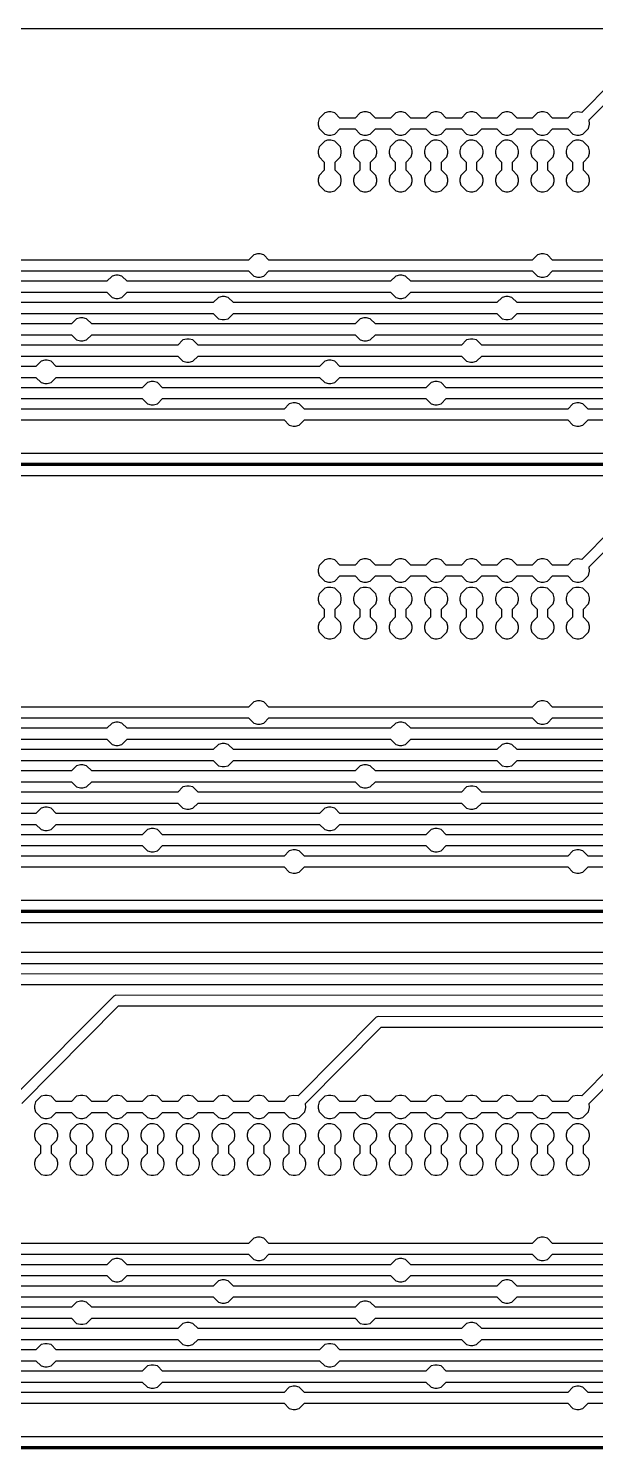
# Model space of a CAD drawing. Header units: millimetres. Extents: x -2 to 222, y 0 to 275.
# Drawn here: x 77.4 to 128.2, y 143 to 270 of the extents above; entities that cross this region are included whole.
import ezdxf

# ---------------------------------------------------------------- set-up
doc = ezdxf.new("R2010")
doc.units = ezdxf.units.MM
for name, color, linetype, lineweight, true_color in [('bottom', 1, 'CONTINUOUS', 25, 0xff0000), ('plocica', 7, 'CONTINUOUS', 25, 0x000000), ('rezanje', 3, 'CONTINUOUS', 200, 0x00ff00)]:
    doc.layers.add(name, color=color, linetype=linetype, lineweight=lineweight, true_color=true_color)

msp = doc.modelspace()

# ---------------------------------------------------------------- linework, layer by layer
at = {"layer": 'bottom'}
for points in [[(132.08, 267.602333), (127, 262.48), (126.576667, 262.522333), (126.195667, 262.437667), (125.73, 261.972), (124.375333, 261.972), (123.909667, 262.437667), (123.571, 262.522333), (123.359333, 262.522333), (123.020667, 262.437667), (122.555, 261.972), (121.200333, 261.972), (120.734667, 262.437667), (120.396, 262.522333), (120.184333, 262.522333), (119.845667, 262.437667), (119.38, 261.972), (118.025333, 261.972), (117.559667, 262.437667), (117.221, 262.522333), (117.009333, 262.522333), (116.670667, 262.437667), (116.205, 261.972), (114.850333, 261.972), (114.384667, 262.437667), (114.046, 262.522333), (113.834333, 262.522333), (113.495667, 262.437667), (113.03, 261.972), (111.675333, 261.972), (111.209667, 262.437667), (110.871, 262.522333), (110.659333, 262.522333), (110.320667, 262.437667), (109.855, 261.972), (108.500333, 261.972), (108.034667, 262.437667), (107.696, 262.522333), (107.484333, 262.522333), (107.145667, 262.437667), (106.68, 261.972), (105.325333, 261.972), (104.859667, 262.437667), (104.521, 262.522333), (104.309333, 262.522333), (103.970667, 262.437667), (103.462667, 261.929667), (103.378, 261.591), (103.378, 261.379333), (103.462667, 261.040667), (103.970667, 260.532667), (104.309333, 260.448), (104.521, 260.448), (104.859667, 260.532667), (105.325333, 260.998333), (106.68, 260.998333), (107.145667, 260.532667), (107.484333, 260.448), (107.696, 260.448), (108.034667, 260.532667), (108.500333, 260.998333), (109.855, 260.998333), (110.320667, 260.532667), (110.659333, 260.448), (110.871, 260.448), (111.209667, 260.532667), (111.675333, 260.998333), (113.03, 260.998333), (113.495667, 260.532667), (113.834333, 260.448), (114.046, 260.448), (114.384667, 260.532667), (114.850333, 260.998333), (116.205, 260.998333), (116.670667, 260.532667), (117.009333, 260.448), (117.221, 260.448), (117.559667, 260.532667), (118.025333, 260.998333), (119.38, 260.998333), (119.845667, 260.532667), (120.184333, 260.448), (120.396, 260.448), (120.734667, 260.532667), (121.200333, 260.998333), (122.555, 260.998333), (123.020667, 260.532667), (123.359333, 260.448), (123.571, 260.448), (123.909667, 260.532667), (124.375333, 260.998333), (125.73, 260.998333), (126.195667, 260.532667), (126.534333, 260.448), (126.746, 260.448), (127.084667, 260.532667), (127.592667, 261.040667), (127.677333, 261.421667), (127.635, 261.802667), (132.503333, 266.713333)], [(104.224667, 259.982333), (104.224667, 259.982333), (103.970667, 259.897667), (103.462667, 259.389667), (103.378, 259.051), (103.378, 258.839333), (103.462667, 258.500667), (103.928333, 258.035), (103.928333, 257.315333), (103.462667, 256.849667), (103.378, 256.511), (103.378, 256.299333), (103.462667, 255.960667), (103.970667, 255.452667), (104.309333, 255.368), (104.521, 255.368), (104.859667, 255.452667), (105.367667, 255.960667), (105.452333, 256.299333), (105.452333, 256.511), (105.367667, 256.849667), (104.902, 257.315333), (104.902, 258.035), (105.367667, 258.500667), (105.452333, 258.839333), (105.452333, 259.051), (105.367667, 259.389667), (104.859667, 259.897667), (104.521, 259.982333), (104.224667, 259.982333)], [(107.399667, 259.982333), (107.399667, 259.982333), (107.145667, 259.897667), (106.637667, 259.389667), (106.553, 259.051), (106.553, 258.839333), (106.637667, 258.500667), (107.103333, 258.035), (107.103333, 257.315333), (106.637667, 256.849667), (106.553, 256.511), (106.553, 256.299333), (106.637667, 255.960667), (107.145667, 255.452667), (107.484333, 255.368), (107.696, 255.368), (108.034667, 255.452667), (108.542667, 255.960667), (108.627333, 256.299333), (108.627333, 256.511), (108.542667, 256.849667), (108.077, 257.315333), (108.077, 258.035), (108.542667, 258.500667), (108.627333, 258.839333), (108.627333, 259.051), (108.542667, 259.389667), (108.034667, 259.897667), (107.696, 259.982333), (107.399667, 259.982333)], [(110.574667, 259.982333), (110.574667, 259.982333), (110.320667, 259.897667), (109.812667, 259.389667), (109.728, 259.051), (109.728, 258.839333), (109.812667, 258.500667), (110.278333, 258.035), (110.278333, 257.315333), (109.812667, 256.849667), (109.728, 256.511), (109.728, 256.299333), (109.812667, 255.960667), (110.320667, 255.452667), (110.659333, 255.368), (110.871, 255.368), (111.209667, 255.452667), (111.717667, 255.960667), (111.802333, 256.299333), (111.802333, 256.511), (111.717667, 256.849667), (111.252, 257.315333), (111.252, 258.035), (111.717667, 258.500667), (111.802333, 258.839333), (111.802333, 259.051), (111.717667, 259.389667), (111.209667, 259.897667), (110.871, 259.982333), (110.574667, 259.982333)], [(113.749667, 259.982333), (113.749667, 259.982333), (113.495667, 259.897667), (112.987667, 259.389667), (112.903, 259.051), (112.903, 258.839333), (112.987667, 258.500667), (113.453333, 258.035), (113.453333, 257.315333), (112.987667, 256.849667), (112.903, 256.511), (112.903, 256.299333), (112.987667, 255.960667), (113.495667, 255.452667), (113.834333, 255.368), (114.046, 255.368), (114.384667, 255.452667), (114.892667, 255.960667), (114.977333, 256.299333), (114.977333, 256.511), (114.892667, 256.849667), (114.427, 257.315333), (114.427, 258.035), (114.892667, 258.500667), (114.977333, 258.839333), (114.977333, 259.051), (114.892667, 259.389667), (114.384667, 259.897667), (114.046, 259.982333), (113.749667, 259.982333)], [(116.924667, 259.982333), (116.924667, 259.982333), (116.670667, 259.897667), (116.162667, 259.389667), (116.078, 259.051), (116.078, 258.839333), (116.162667, 258.500667), (116.628333, 258.035), (116.628333, 257.315333), (116.162667, 256.849667), (116.078, 256.511), (116.078, 256.299333), (116.162667, 255.960667), (116.670667, 255.452667), (117.009333, 255.368), (117.221, 255.368), (117.559667, 255.452667), (118.067667, 255.960667), (118.152333, 256.299333), (118.152333, 256.511), (118.067667, 256.849667), (117.602, 257.315333), (117.602, 258.035), (118.067667, 258.500667), (118.152333, 258.839333), (118.152333, 259.051), (118.067667, 259.389667), (117.559667, 259.897667), (117.221, 259.982333), (116.924667, 259.982333)], [(120.099667, 259.982333), (120.099667, 259.982333), (119.845667, 259.897667), (119.337667, 259.389667), (119.253, 259.051), (119.253, 258.839333), (119.337667, 258.500667), (119.803333, 258.035), (119.803333, 257.315333), (119.337667, 256.849667), (119.253, 256.511), (119.253, 256.299333), (119.337667, 255.960667), (119.845667, 255.452667), (120.184333, 255.368), (120.396, 255.368), (120.734667, 255.452667), (121.242667, 255.960667), (121.327333, 256.299333), (121.327333, 256.511), (121.242667, 256.849667), (120.777, 257.315333), (120.777, 258.035), (121.242667, 258.500667), (121.327333, 258.839333), (121.327333, 259.051), (121.242667, 259.389667), (120.734667, 259.897667), (120.396, 259.982333), (120.099667, 259.982333)], [(123.274667, 259.982333), (123.274667, 259.982333), (123.020667, 259.897667), (122.512667, 259.389667), (122.428, 259.051), (122.428, 258.839333), (122.512667, 258.500667), (122.978333, 258.035), (122.978333, 257.315333), (122.512667, 256.849667), (122.428, 256.511), (122.428, 256.299333), (122.512667, 255.960667), (123.020667, 255.452667), (123.359333, 255.368), (123.571, 255.368), (123.909667, 255.452667), (124.417667, 255.960667), (124.502333, 256.299333), (124.502333, 256.511), (124.417667, 256.849667), (123.952, 257.315333), (123.952, 258.035), (124.417667, 258.500667), (124.502333, 258.839333), (124.502333, 259.051), (124.417667, 259.389667), (123.909667, 259.897667), (123.571, 259.982333), (123.274667, 259.982333)], [(126.449667, 259.982333), (126.449667, 259.982333), (126.195667, 259.897667), (125.687667, 259.389667), (125.603, 259.051), (125.603, 258.839333), (125.687667, 258.500667), (126.153333, 258.035), (126.153333, 257.315333), (125.687667, 256.849667), (125.603, 256.511), (125.603, 256.299333), (125.687667, 255.960667), (126.195667, 255.452667), (126.534333, 255.368), (126.746, 255.368), (127.084667, 255.452667), (127.592667, 255.960667), (127.677333, 256.299333), (127.677333, 256.511), (127.592667, 256.849667), (127.127, 257.315333), (127.127, 258.035), (127.592667, 258.500667), (127.677333, 258.839333), (127.677333, 259.051), (127.592667, 259.389667), (127.084667, 259.897667), (126.746, 259.982333), (126.449667, 259.982333)], [(147.955, 249.272), (124.375333, 249.272), (123.909667, 249.737667), (123.571, 249.822333), (123.359333, 249.822333), (123.020667, 249.737667), (122.555, 249.272), (98.975333, 249.272), (98.509667, 249.737667), (98.171, 249.822333), (97.959333, 249.822333), (97.620667, 249.737667), (97.155, 249.272), (73.575333, 249.272)], [(135.255, 247.367), (111.675333, 247.367), (111.209667, 247.832667), (110.871, 247.917333), (110.659333, 247.917333), (110.320667, 247.832667), (109.855, 247.367), (86.275333, 247.367), (85.809667, 247.832667), (85.471, 247.917333), (85.259333, 247.917333), (84.920667, 247.832667), (84.455, 247.367), (60.875333, 247.367)], [(73.575333, 248.298333), (97.155, 248.298333), (97.620667, 247.832667), (97.959333, 247.748), (98.171, 247.748), (98.509667, 247.832667), (98.975333, 248.298333), (122.555, 248.298333), (123.020667, 247.832667), (123.359333, 247.748), (123.571, 247.748), (123.909667, 247.832667), (124.375333, 248.298333), (147.955, 248.298333)], [(60.875333, 246.393333), (84.455, 246.393333), (84.920667, 245.927667), (85.259333, 245.843), (85.471, 245.843), (85.809667, 245.927667), (86.275333, 246.393333), (109.855, 246.393333), (110.320667, 245.927667), (110.659333, 245.843), (110.871, 245.843), (111.209667, 245.927667), (111.675333, 246.393333), (135.255, 246.393333)], [(144.78, 245.462), (121.200333, 245.462), (120.734667, 245.927667), (120.396, 246.012333), (120.184333, 246.012333), (119.845667, 245.927667), (119.38, 245.462), (95.800333, 245.462), (95.334667, 245.927667), (94.996, 246.012333), (94.784333, 246.012333), (94.445667, 245.927667), (93.98, 245.462), (70.400333, 245.462)], [(132.08, 243.557), (108.500333, 243.557), (108.034667, 244.022667), (107.696, 244.107333), (107.484333, 244.107333), (107.145667, 244.022667), (106.68, 243.557), (83.100333, 243.557), (82.634667, 244.022667), (82.296, 244.107333), (82.084333, 244.107333), (81.745667, 244.022667), (81.28, 243.557), (57.700333, 243.557)], [(70.400333, 244.488333), (93.98, 244.488333), (94.445667, 244.022667), (94.784333, 243.938), (94.996, 243.938), (95.334667, 244.022667), (95.800333, 244.488333), (119.38, 244.488333), (119.845667, 244.022667), (120.184333, 243.938), (120.396, 243.938), (120.734667, 244.022667), (121.200333, 244.488333), (144.78, 244.488333)], [(57.700333, 242.583333), (81.28, 242.583333), (81.745667, 242.117667), (82.084333, 242.033), (82.296, 242.033), (82.634667, 242.117667), (83.100333, 242.583333), (106.68, 242.583333), (107.145667, 242.117667), (107.484333, 242.033), (107.696, 242.033), (108.034667, 242.117667), (108.500333, 242.583333), (132.08, 242.583333)], [(141.605, 241.652), (118.025333, 241.652), (117.559667, 242.117667), (117.221, 242.202333), (117.009333, 242.202333), (116.670667, 242.117667), (116.205, 241.652), (92.625333, 241.652), (92.159667, 242.117667), (91.821, 242.202333), (91.609333, 242.202333), (91.270667, 242.117667), (90.805, 241.652), (67.225333, 241.652)], [(128.905, 239.747), (105.325333, 239.747), (104.859667, 240.212667), (104.521, 240.297333), (104.309333, 240.297333), (103.970667, 240.212667), (103.505, 239.747), (79.925333, 239.747), (79.459667, 240.212667), (79.121, 240.297333), (78.909333, 240.297333), (78.570667, 240.212667), (78.105, 239.747), (54.525333, 239.747)], [(67.225333, 240.678333), (90.805, 240.678333), (91.270667, 240.212667), (91.609333, 240.128), (91.821, 240.128), (92.159667, 240.212667), (92.625333, 240.678333), (116.205, 240.678333), (116.670667, 240.212667), (117.009333, 240.128), (117.221, 240.128), (117.559667, 240.212667), (118.025333, 240.678333), (141.605, 240.678333)], [(54.525333, 238.773333), (78.105, 238.773333), (78.570667, 238.307667), (78.909333, 238.223), (79.121, 238.223), (79.459667, 238.307667), (79.925333, 238.773333), (103.505, 238.773333), (103.970667, 238.307667), (104.309333, 238.223), (104.521, 238.223), (104.859667, 238.307667), (105.325333, 238.773333), (128.905, 238.773333)], [(138.43, 237.842), (114.850333, 237.842), (114.384667, 238.307667), (114.046, 238.392333), (113.834333, 238.392333), (113.495667, 238.307667), (113.03, 237.842), (89.450333, 237.842), (88.984667, 238.307667), (88.646, 238.392333), (88.434333, 238.392333), (88.095667, 238.307667), (87.63, 237.842), (64.050333, 237.842)], [(64.050333, 236.868333), (87.63, 236.868333), (88.095667, 236.402667), (88.434333, 236.318), (88.646, 236.318), (88.984667, 236.402667), (89.450333, 236.868333), (113.03, 236.868333), (113.495667, 236.402667), (113.834333, 236.318), (114.046, 236.318), (114.384667, 236.402667), (114.850333, 236.868333), (138.43, 236.868333)], [(151.13, 235.937), (127.550333, 235.937), (127.084667, 236.402667), (126.746, 236.487333), (126.534333, 236.487333), (126.195667, 236.402667), (125.73, 235.937), (102.150333, 235.937), (101.684667, 236.402667), (101.346, 236.487333), (101.134333, 236.487333), (100.795667, 236.402667), (100.33, 235.937), (76.750333, 235.937)], [(76.750333, 234.963333), (100.33, 234.963333), (100.795667, 234.497667), (101.134333, 234.413), (101.346, 234.413), (101.684667, 234.497667), (102.150333, 234.963333), (125.73, 234.963333), (126.195667, 234.497667), (126.534333, 234.413), (126.746, 234.413), (127.084667, 234.497667), (127.550333, 234.963333), (151.13, 234.963333)], [(132.08, 227.602333), (127, 222.48), (126.576667, 222.522333), (126.195667, 222.437667), (125.73, 221.972), (124.375333, 221.972), (123.909667, 222.437667), (123.571, 222.522333), (123.359333, 222.522333), (123.020667, 222.437667), (122.555, 221.972), (121.200333, 221.972), (120.734667, 222.437667), (120.396, 222.522333), (120.184333, 222.522333), (119.845667, 222.437667), (119.38, 221.972), (118.025333, 221.972), (117.559667, 222.437667), (117.221, 222.522333), (117.009333, 222.522333), (116.670667, 222.437667), (116.205, 221.972), (114.850333, 221.972), (114.384667, 222.437667), (114.046, 222.522333), (113.834333, 222.522333), (113.495667, 222.437667), (113.03, 221.972), (111.675333, 221.972), (111.209667, 222.437667), (110.871, 222.522333), (110.659333, 222.522333), (110.320667, 222.437667), (109.855, 221.972), (108.500333, 221.972), (108.034667, 222.437667), (107.696, 222.522333), (107.484333, 222.522333), (107.145667, 222.437667), (106.68, 221.972), (105.325333, 221.972), (104.859667, 222.437667), (104.521, 222.522333), (104.309333, 222.522333), (103.970667, 222.437667), (103.462667, 221.929667), (103.378, 221.591), (103.378, 221.379333), (103.462667, 221.040667), (103.970667, 220.532667), (104.309333, 220.448), (104.521, 220.448), (104.859667, 220.532667), (105.325333, 220.998333), (106.68, 220.998333), (107.145667, 220.532667), (107.484333, 220.448), (107.696, 220.448), (108.034667, 220.532667), (108.500333, 220.998333), (109.855, 220.998333), (110.320667, 220.532667), (110.659333, 220.448), (110.871, 220.448), (111.209667, 220.532667), (111.675333, 220.998333), (113.03, 220.998333), (113.495667, 220.532667), (113.834333, 220.448), (114.046, 220.448), (114.384667, 220.532667), (114.850333, 220.998333), (116.205, 220.998333), (116.670667, 220.532667), (117.009333, 220.448), (117.221, 220.448), (117.559667, 220.532667), (118.025333, 220.998333), (119.38, 220.998333), (119.845667, 220.532667), (120.184333, 220.448), (120.396, 220.448), (120.734667, 220.532667), (121.200333, 220.998333), (122.555, 220.998333), (123.020667, 220.532667), (123.359333, 220.448), (123.571, 220.448), (123.909667, 220.532667), (124.375333, 220.998333), (125.73, 220.998333), (126.195667, 220.532667), (126.534333, 220.448), (126.746, 220.448), (127.084667, 220.532667), (127.592667, 221.040667), (127.677333, 221.421667), (127.635, 221.802667), (132.503333, 226.713333)], [(104.224667, 219.982333), (104.224667, 219.982333), (103.970667, 219.897667), (103.462667, 219.389667), (103.378, 219.051), (103.378, 218.839333), (103.462667, 218.500667), (103.928333, 218.035), (103.928333, 217.315333), (103.462667, 216.849667), (103.378, 216.511), (103.378, 216.299333), (103.462667, 215.960667), (103.970667, 215.452667), (104.309333, 215.368), (104.521, 215.368), (104.859667, 215.452667), (105.367667, 215.960667), (105.452333, 216.299333), (105.452333, 216.511), (105.367667, 216.849667), (104.902, 217.315333), (104.902, 218.035), (105.367667, 218.500667), (105.452333, 218.839333), (105.452333, 219.051), (105.367667, 219.389667), (104.859667, 219.897667), (104.521, 219.982333), (104.224667, 219.982333)], [(107.399667, 219.982333), (107.399667, 219.982333), (107.145667, 219.897667), (106.637667, 219.389667), (106.553, 219.051), (106.553, 218.839333), (106.637667, 218.500667), (107.103333, 218.035), (107.103333, 217.315333), (106.637667, 216.849667), (106.553, 216.511), (106.553, 216.299333), (106.637667, 215.960667), (107.145667, 215.452667), (107.484333, 215.368), (107.696, 215.368), (108.034667, 215.452667), (108.542667, 215.960667), (108.627333, 216.299333), (108.627333, 216.511), (108.542667, 216.849667), (108.077, 217.315333), (108.077, 218.035), (108.542667, 218.500667), (108.627333, 218.839333), (108.627333, 219.051), (108.542667, 219.389667), (108.034667, 219.897667), (107.696, 219.982333), (107.399667, 219.982333)], [(110.574667, 219.982333), (110.574667, 219.982333), (110.320667, 219.897667), (109.812667, 219.389667), (109.728, 219.051), (109.728, 218.839333), (109.812667, 218.500667), (110.278333, 218.035), (110.278333, 217.315333), (109.812667, 216.849667), (109.728, 216.511), (109.728, 216.299333), (109.812667, 215.960667), (110.320667, 215.452667), (110.659333, 215.368), (110.871, 215.368), (111.209667, 215.452667), (111.717667, 215.960667), (111.802333, 216.299333), (111.802333, 216.511), (111.717667, 216.849667), (111.252, 217.315333), (111.252, 218.035), (111.717667, 218.500667), (111.802333, 218.839333), (111.802333, 219.051), (111.717667, 219.389667), (111.209667, 219.897667), (110.871, 219.982333), (110.574667, 219.982333)], [(113.749667, 219.982333), (113.749667, 219.982333), (113.495667, 219.897667), (112.987667, 219.389667), (112.903, 219.051), (112.903, 218.839333), (112.987667, 218.500667), (113.453333, 218.035), (113.453333, 217.315333), (112.987667, 216.849667), (112.903, 216.511), (112.903, 216.299333), (112.987667, 215.960667), (113.495667, 215.452667), (113.834333, 215.368), (114.046, 215.368), (114.384667, 215.452667), (114.892667, 215.960667), (114.977333, 216.299333), (114.977333, 216.511), (114.892667, 216.849667), (114.427, 217.315333), (114.427, 218.035), (114.892667, 218.500667), (114.977333, 218.839333), (114.977333, 219.051), (114.892667, 219.389667), (114.384667, 219.897667), (114.046, 219.982333), (113.749667, 219.982333)], [(116.924667, 219.982333), (116.924667, 219.982333), (116.670667, 219.897667), (116.162667, 219.389667), (116.078, 219.051), (116.078, 218.839333), (116.162667, 218.500667), (116.628333, 218.035), (116.628333, 217.315333), (116.162667, 216.849667), (116.078, 216.511), (116.078, 216.299333), (116.162667, 215.960667), (116.670667, 215.452667), (117.009333, 215.368), (117.221, 215.368), (117.559667, 215.452667), (118.067667, 215.960667), (118.152333, 216.299333), (118.152333, 216.511), (118.067667, 216.849667), (117.602, 217.315333), (117.602, 218.035), (118.067667, 218.500667), (118.152333, 218.839333), (118.152333, 219.051), (118.067667, 219.389667), (117.559667, 219.897667), (117.221, 219.982333), (116.924667, 219.982333)], [(120.099667, 219.982333), (120.099667, 219.982333), (119.845667, 219.897667), (119.337667, 219.389667), (119.253, 219.051), (119.253, 218.839333), (119.337667, 218.500667), (119.803333, 218.035), (119.803333, 217.315333), (119.337667, 216.849667), (119.253, 216.511), (119.253, 216.299333), (119.337667, 215.960667), (119.845667, 215.452667), (120.184333, 215.368), (120.396, 215.368), (120.734667, 215.452667), (121.242667, 215.960667), (121.327333, 216.299333), (121.327333, 216.511), (121.242667, 216.849667), (120.777, 217.315333), (120.777, 218.035), (121.242667, 218.500667), (121.327333, 218.839333), (121.327333, 219.051), (121.242667, 219.389667), (120.734667, 219.897667), (120.396, 219.982333), (120.099667, 219.982333)], [(123.274667, 219.982333), (123.274667, 219.982333), (123.020667, 219.897667), (122.512667, 219.389667), (122.428, 219.051), (122.428, 218.839333), (122.512667, 218.500667), (122.978333, 218.035), (122.978333, 217.315333), (122.512667, 216.849667), (122.428, 216.511), (122.428, 216.299333), (122.512667, 215.960667), (123.020667, 215.452667), (123.359333, 215.368), (123.571, 215.368), (123.909667, 215.452667), (124.417667, 215.960667), (124.502333, 216.299333), (124.502333, 216.511), (124.417667, 216.849667), (123.952, 217.315333), (123.952, 218.035), (124.417667, 218.500667), (124.502333, 218.839333), (124.502333, 219.051), (124.417667, 219.389667), (123.909667, 219.897667), (123.571, 219.982333), (123.274667, 219.982333)], [(126.449667, 219.982333), (126.449667, 219.982333), (126.195667, 219.897667), (125.687667, 219.389667), (125.603, 219.051), (125.603, 218.839333), (125.687667, 218.500667), (126.153333, 218.035), (126.153333, 217.315333), (125.687667, 216.849667), (125.603, 216.511), (125.603, 216.299333), (125.687667, 215.960667), (126.195667, 215.452667), (126.534333, 215.368), (126.746, 215.368), (127.084667, 215.452667), (127.592667, 215.960667), (127.677333, 216.299333), (127.677333, 216.511), (127.592667, 216.849667), (127.127, 217.315333), (127.127, 218.035), (127.592667, 218.500667), (127.677333, 218.839333), (127.677333, 219.051), (127.592667, 219.389667), (127.084667, 219.897667), (126.746, 219.982333), (126.449667, 219.982333)], [(147.955, 209.272), (124.375333, 209.272), (123.909667, 209.737667), (123.571, 209.822333), (123.359333, 209.822333), (123.020667, 209.737667), (122.555, 209.272), (98.975333, 209.272), (98.509667, 209.737667), (98.171, 209.822333), (97.959333, 209.822333), (97.620667, 209.737667), (97.155, 209.272), (73.575333, 209.272)], [(73.575333, 208.298333), (97.155, 208.298333), (97.620667, 207.832667), (97.959333, 207.748), (98.171, 207.748), (98.509667, 207.832667), (98.975333, 208.298333), (122.555, 208.298333), (123.020667, 207.832667), (123.359333, 207.748), (123.571, 207.748), (123.909667, 207.832667), (124.375333, 208.298333), (147.955, 208.298333)], [(135.255, 207.367), (111.675333, 207.367), (111.209667, 207.832667), (110.871, 207.917333), (110.659333, 207.917333), (110.320667, 207.832667), (109.855, 207.367), (86.275333, 207.367), (85.809667, 207.832667), (85.471, 207.917333), (85.259333, 207.917333), (84.920667, 207.832667), (84.455, 207.367), (60.875333, 207.367)], [(60.875333, 206.393333), (84.455, 206.393333), (84.920667, 205.927667), (85.259333, 205.843), (85.471, 205.843), (85.809667, 205.927667), (86.275333, 206.393333), (109.855, 206.393333), (110.320667, 205.927667), (110.659333, 205.843), (110.871, 205.843), (111.209667, 205.927667), (111.675333, 206.393333), (135.255, 206.393333)], [(144.78, 205.462), (121.200333, 205.462), (120.734667, 205.927667), (120.396, 206.012333), (120.184333, 206.012333), (119.845667, 205.927667), (119.38, 205.462), (95.800333, 205.462), (95.334667, 205.927667), (94.996, 206.012333), (94.784333, 206.012333), (94.445667, 205.927667), (93.98, 205.462), (70.400333, 205.462)], [(70.400333, 204.488333), (93.98, 204.488333), (94.445667, 204.022667), (94.784333, 203.938), (94.996, 203.938), (95.334667, 204.022667), (95.800333, 204.488333), (119.38, 204.488333), (119.845667, 204.022667), (120.184333, 203.938), (120.396, 203.938), (120.734667, 204.022667), (121.200333, 204.488333), (144.78, 204.488333)], [(132.08, 203.557), (108.500333, 203.557), (108.034667, 204.022667), (107.696, 204.107333), (107.484333, 204.107333), (107.145667, 204.022667), (106.68, 203.557), (83.100333, 203.557), (82.634667, 204.022667), (82.296, 204.107333), (82.084333, 204.107333), (81.745667, 204.022667), (81.28, 203.557), (57.700333, 203.557)], [(57.700333, 202.583333), (81.28, 202.583333), (81.745667, 202.117667), (82.084333, 202.033), (82.296, 202.033), (82.634667, 202.117667), (83.100333, 202.583333), (106.68, 202.583333), (107.145667, 202.117667), (107.484333, 202.033), (107.696, 202.033), (108.034667, 202.117667), (108.500333, 202.583333), (132.08, 202.583333)], [(141.605, 201.652), (118.025333, 201.652), (117.559667, 202.117667), (117.221, 202.202333), (117.009333, 202.202333), (116.670667, 202.117667), (116.205, 201.652), (92.625333, 201.652), (92.159667, 202.117667), (91.821, 202.202333), (91.609333, 202.202333), (91.270667, 202.117667), (90.805, 201.652), (67.225333, 201.652)], [(67.225333, 200.678333), (90.805, 200.678333), (91.270667, 200.212667), (91.609333, 200.128), (91.821, 200.128), (92.159667, 200.212667), (92.625333, 200.678333), (116.205, 200.678333), (116.670667, 200.212667), (117.009333, 200.128), (117.221, 200.128), (117.559667, 200.212667), (118.025333, 200.678333), (141.605, 200.678333)], [(128.905, 199.747), (105.325333, 199.747), (104.859667, 200.212667), (104.521, 200.297333), (104.309333, 200.297333), (103.970667, 200.212667), (103.505, 199.747), (79.925333, 199.747), (79.459667, 200.212667), (79.121, 200.297333), (78.909333, 200.297333), (78.570667, 200.212667), (78.105, 199.747), (54.525333, 199.747)], [(54.525333, 198.773333), (78.105, 198.773333), (78.570667, 198.307667), (78.909333, 198.223), (79.121, 198.223), (79.459667, 198.307667), (79.925333, 198.773333), (103.505, 198.773333), (103.970667, 198.307667), (104.309333, 198.223), (104.521, 198.223), (104.859667, 198.307667), (105.325333, 198.773333), (128.905, 198.773333)], [(138.43, 197.842), (114.850333, 197.842), (114.384667, 198.307667), (114.046, 198.392333), (113.834333, 198.392333), (113.495667, 198.307667), (113.03, 197.842), (89.450333, 197.842), (88.984667, 198.307667), (88.646, 198.392333), (88.434333, 198.392333), (88.095667, 198.307667), (87.63, 197.842), (64.050333, 197.842)], [(64.050333, 196.868333), (87.63, 196.868333), (88.095667, 196.402667), (88.434333, 196.318), (88.646, 196.318), (88.984667, 196.402667), (89.450333, 196.868333), (113.03, 196.868333), (113.495667, 196.402667), (113.834333, 196.318), (114.046, 196.318), (114.384667, 196.402667), (114.850333, 196.868333), (138.43, 196.868333)], [(151.13, 195.937), (127.550333, 195.937), (127.084667, 196.402667), (126.746, 196.487333), (126.534333, 196.487333), (126.195667, 196.402667), (125.73, 195.937), (102.150333, 195.937), (101.684667, 196.402667), (101.346, 196.487333), (101.134333, 196.487333), (100.795667, 196.402667), (100.33, 195.937), (76.750333, 195.937)], [(76.750333, 194.963333), (100.33, 194.963333), (100.795667, 194.497667), (101.134333, 194.413), (101.346, 194.413), (101.684667, 194.497667), (102.150333, 194.963333), (125.73, 194.963333), (126.195667, 194.497667), (126.534333, 194.413), (126.746, 194.413), (127.084667, 194.497667), (127.550333, 194.963333), (151.13, 194.963333)], [(213.106, 187.307), (38.269333, 187.307)], [(38.523333, 186.333333), (212.598, 186.333333)], [(212.555667, 185.359667), (61.764333, 185.402)], [(62.018333, 184.428333), (212.217, 184.428333)], [(85.259333, 183.497), (85.259333, 183.497), (85.09, 183.412333), (76.2, 174.48)], [(211.920667, 183.454667), (85.259333, 183.497)], [(76.835, 173.802667), (85.513333, 182.523333), (211.582, 182.523333)], [(108.754333, 181.592), (108.754333, 181.592), (108.585, 181.507333), (101.6, 174.48), (101.176667, 174.522333), (100.795667, 174.437667), (100.33, 173.972), (98.975333, 173.972), (98.509667, 174.437667), (98.171, 174.522333), (97.959333, 174.522333), (97.620667, 174.437667), (97.155, 173.972), (95.800333, 173.972), (95.334667, 174.437667), (94.996, 174.522333), (94.784333, 174.522333), (94.445667, 174.437667), (93.98, 173.972), (92.625333, 173.972), (92.159667, 174.437667), (91.821, 174.522333), (91.609333, 174.522333), (91.270667, 174.437667), (90.805, 173.972), (89.450333, 173.972), (88.984667, 174.437667), (88.646, 174.522333), (88.434333, 174.522333), (88.095667, 174.437667), (87.63, 173.972), (86.275333, 173.972), (85.809667, 174.437667), (85.471, 174.522333), (85.259333, 174.522333), (84.920667, 174.437667), (84.455, 173.972), (83.100333, 173.972), (82.634667, 174.437667), (82.296, 174.522333), (82.084333, 174.522333), (81.745667, 174.437667), (81.28, 173.972), (79.925333, 173.972), (79.459667, 174.437667), (79.121, 174.522333), (78.909333, 174.522333), (78.570667, 174.437667), (78.062667, 173.929667), (77.978, 173.591), (77.978, 173.379333), (78.062667, 173.040667), (78.570667, 172.532667), (78.909333, 172.448), (79.121, 172.448), (79.459667, 172.532667), (79.925333, 172.998333), (81.28, 172.998333), (81.745667, 172.532667), (82.084333, 172.448), (82.296, 172.448), (82.634667, 172.532667), (83.100333, 172.998333), (84.455, 172.998333), (84.920667, 172.532667), (85.259333, 172.448), (85.471, 172.448), (85.809667, 172.532667), (86.275333, 172.998333), (87.63, 172.998333), (88.095667, 172.532667), (88.434333, 172.448), (88.646, 172.448), (88.984667, 172.532667), (89.450333, 172.998333), (90.805, 172.998333), (91.270667, 172.532667), (91.609333, 172.448), (91.821, 172.448), (92.159667, 172.532667), (92.625333, 172.998333), (93.98, 172.998333), (94.445667, 172.532667), (94.784333, 172.448), (94.996, 172.448), (95.334667, 172.532667), (95.800333, 172.998333), (97.155, 172.998333), (97.620667, 172.532667), (97.959333, 172.448), (98.171, 172.448), (98.509667, 172.532667), (98.975333, 172.998333), (100.33, 172.998333), (100.795667, 172.532667), (101.134333, 172.448), (101.346, 172.448), (101.684667, 172.532667), (102.192667, 173.040667), (102.277333, 173.421667), (102.235, 173.802667), (109.008333, 180.618333), (210.947, 180.618333)], [(211.285667, 181.549667), (108.754333, 181.592)], [(132.08, 179.602333), (127, 174.48), (126.576667, 174.522333), (126.195667, 174.437667), (125.73, 173.972), (124.375333, 173.972), (123.909667, 174.437667), (123.571, 174.522333), (123.359333, 174.522333), (123.020667, 174.437667), (122.555, 173.972), (121.200333, 173.972), (120.734667, 174.437667), (120.396, 174.522333), (120.184333, 174.522333), (119.845667, 174.437667), (119.38, 173.972), (118.025333, 173.972), (117.559667, 174.437667), (117.221, 174.522333), (117.009333, 174.522333), (116.670667, 174.437667), (116.205, 173.972), (114.850333, 173.972), (114.384667, 174.437667), (114.046, 174.522333), (113.834333, 174.522333), (113.495667, 174.437667), (113.03, 173.972), (111.675333, 173.972), (111.209667, 174.437667), (110.871, 174.522333), (110.659333, 174.522333), (110.320667, 174.437667), (109.855, 173.972), (108.500333, 173.972), (108.034667, 174.437667), (107.696, 174.522333), (107.484333, 174.522333), (107.145667, 174.437667), (106.68, 173.972), (105.325333, 173.972), (104.859667, 174.437667), (104.521, 174.522333), (104.309333, 174.522333), (103.970667, 174.437667), (103.462667, 173.929667), (103.378, 173.591), (103.378, 173.379333), (103.462667, 173.040667), (103.970667, 172.532667), (104.309333, 172.448), (104.521, 172.448), (104.859667, 172.532667), (105.325333, 172.998333), (106.68, 172.998333), (107.145667, 172.532667), (107.484333, 172.448), (107.696, 172.448), (108.034667, 172.532667), (108.500333, 172.998333), (109.855, 172.998333), (110.320667, 172.532667), (110.659333, 172.448), (110.871, 172.448), (111.209667, 172.532667), (111.675333, 172.998333), (113.03, 172.998333), (113.495667, 172.532667), (113.834333, 172.448), (114.046, 172.448), (114.384667, 172.532667), (114.850333, 172.998333), (116.205, 172.998333), (116.670667, 172.532667), (117.009333, 172.448), (117.221, 172.448), (117.559667, 172.532667), (118.025333, 172.998333), (119.38, 172.998333), (119.845667, 172.532667), (120.184333, 172.448), (120.396, 172.448), (120.734667, 172.532667), (121.200333, 172.998333), (122.555, 172.998333), (123.020667, 172.532667), (123.359333, 172.448), (123.571, 172.448), (123.909667, 172.532667), (124.375333, 172.998333), (125.73, 172.998333), (126.195667, 172.532667), (126.534333, 172.448), (126.746, 172.448), (127.084667, 172.532667), (127.592667, 173.040667), (127.677333, 173.421667), (127.635, 173.802667), (132.503333, 178.713333)], [(78.824667, 171.982333), (78.824667, 171.982333), (78.570667, 171.897667), (78.062667, 171.389667), (77.978, 171.051), (77.978, 170.839333), (78.062667, 170.500667), (78.528333, 170.035), (78.528333, 169.315333), (78.062667, 168.849667), (77.978, 168.511), (77.978, 168.299333), (78.062667, 167.960667), (78.570667, 167.452667), (78.909333, 167.368), (79.121, 167.368), (79.459667, 167.452667), (79.967667, 167.960667), (80.052333, 168.299333), (80.052333, 168.511), (79.967667, 168.849667), (79.502, 169.315333), (79.502, 170.035), (79.967667, 170.500667), (80.052333, 170.839333), (80.052333, 171.051), (79.967667, 171.389667), (79.459667, 171.897667), (79.121, 171.982333), (78.824667, 171.982333)], [(81.999667, 171.982333), (81.999667, 171.982333), (81.745667, 171.897667), (81.237667, 171.389667), (81.153, 171.051), (81.153, 170.839333), (81.237667, 170.500667), (81.703333, 170.035), (81.703333, 169.315333), (81.237667, 168.849667), (81.153, 168.511), (81.153, 168.299333), (81.237667, 167.960667), (81.745667, 167.452667), (82.084333, 167.368), (82.296, 167.368), (82.634667, 167.452667), (83.142667, 167.960667), (83.227333, 168.299333), (83.227333, 168.511), (83.142667, 168.849667), (82.677, 169.315333), (82.677, 170.035), (83.142667, 170.500667), (83.227333, 170.839333), (83.227333, 171.051), (83.142667, 171.389667), (82.634667, 171.897667), (82.296, 171.982333), (81.999667, 171.982333)], [(85.174667, 171.982333), (85.174667, 171.982333), (84.920667, 171.897667), (84.412667, 171.389667), (84.328, 171.051), (84.328, 170.839333), (84.412667, 170.500667), (84.878333, 170.035), (84.878333, 169.315333), (84.412667, 168.849667), (84.328, 168.511), (84.328, 168.299333), (84.412667, 167.960667), (84.920667, 167.452667), (85.259333, 167.368), (85.471, 167.368), (85.809667, 167.452667), (86.317667, 167.960667), (86.402333, 168.299333), (86.402333, 168.511), (86.317667, 168.849667), (85.852, 169.315333), (85.852, 170.035), (86.317667, 170.500667), (86.402333, 170.839333), (86.402333, 171.051), (86.317667, 171.389667), (85.809667, 171.897667), (85.471, 171.982333), (85.174667, 171.982333)], [(88.349667, 171.982333), (88.349667, 171.982333), (88.095667, 171.897667), (87.587667, 171.389667), (87.503, 171.051), (87.503, 170.839333), (87.587667, 170.500667), (88.053333, 170.035), (88.053333, 169.315333), (87.587667, 168.849667), (87.503, 168.511), (87.503, 168.299333), (87.587667, 167.960667), (88.095667, 167.452667), (88.434333, 167.368), (88.646, 167.368), (88.984667, 167.452667), (89.492667, 167.960667), (89.577333, 168.299333), (89.577333, 168.511), (89.492667, 168.849667), (89.027, 169.315333), (89.027, 170.035), (89.492667, 170.500667), (89.577333, 170.839333), (89.577333, 171.051), (89.492667, 171.389667), (88.984667, 171.897667), (88.646, 171.982333), (88.349667, 171.982333)], [(91.524667, 171.982333), (91.524667, 171.982333), (91.270667, 171.897667), (90.762667, 171.389667), (90.678, 171.051), (90.678, 170.839333), (90.762667, 170.500667), (91.228333, 170.035), (91.228333, 169.315333), (90.762667, 168.849667), (90.678, 168.511), (90.678, 168.299333), (90.762667, 167.960667), (91.270667, 167.452667), (91.609333, 167.368), (91.821, 167.368), (92.159667, 167.452667), (92.667667, 167.960667), (92.752333, 168.299333), (92.752333, 168.511), (92.667667, 168.849667), (92.202, 169.315333), (92.202, 170.035), (92.667667, 170.500667), (92.752333, 170.839333), (92.752333, 171.051), (92.667667, 171.389667), (92.159667, 171.897667), (91.821, 171.982333), (91.524667, 171.982333)], [(94.699667, 171.982333), (94.699667, 171.982333), (94.445667, 171.897667), (93.937667, 171.389667), (93.853, 171.051), (93.853, 170.839333), (93.937667, 170.500667), (94.403333, 170.035), (94.403333, 169.315333), (93.937667, 168.849667), (93.853, 168.511), (93.853, 168.299333), (93.937667, 167.960667), (94.445667, 167.452667), (94.784333, 167.368), (94.996, 167.368), (95.334667, 167.452667), (95.842667, 167.960667), (95.927333, 168.299333), (95.927333, 168.511), (95.842667, 168.849667), (95.377, 169.315333), (95.377, 170.035), (95.842667, 170.500667), (95.927333, 170.839333), (95.927333, 171.051), (95.842667, 171.389667), (95.334667, 171.897667), (94.996, 171.982333), (94.699667, 171.982333)], [(97.874667, 171.982333), (97.874667, 171.982333), (97.620667, 171.897667), (97.112667, 171.389667), (97.028, 171.051), (97.028, 170.839333), (97.112667, 170.500667), (97.578333, 170.035), (97.578333, 169.315333), (97.112667, 168.849667), (97.028, 168.511), (97.028, 168.299333), (97.112667, 167.960667), (97.620667, 167.452667), (97.959333, 167.368), (98.171, 167.368), (98.509667, 167.452667), (99.017667, 167.960667), (99.102333, 168.299333), (99.102333, 168.511), (99.017667, 168.849667), (98.552, 169.315333), (98.552, 170.035), (99.017667, 170.500667), (99.102333, 170.839333), (99.102333, 171.051), (99.017667, 171.389667), (98.509667, 171.897667), (98.171, 171.982333), (97.874667, 171.982333)], [(101.049667, 171.982333), (101.049667, 171.982333), (100.795667, 171.897667), (100.287667, 171.389667), (100.203, 171.051), (100.203, 170.839333), (100.287667, 170.500667), (100.753333, 170.035), (100.753333, 169.315333), (100.287667, 168.849667), (100.203, 168.511), (100.203, 168.299333), (100.287667, 167.960667), (100.795667, 167.452667), (101.134333, 167.368), (101.346, 167.368), (101.684667, 167.452667), (102.192667, 167.960667), (102.277333, 168.299333), (102.277333, 168.511), (102.192667, 168.849667), (101.727, 169.315333), (101.727, 170.035), (102.192667, 170.500667), (102.277333, 170.839333), (102.277333, 171.051), (102.192667, 171.389667), (101.684667, 171.897667), (101.346, 171.982333), (101.049667, 171.982333)], [(104.224667, 171.982333), (104.224667, 171.982333), (103.970667, 171.897667), (103.462667, 171.389667), (103.378, 171.051), (103.378, 170.839333), (103.462667, 170.500667), (103.928333, 170.035), (103.928333, 169.315333), (103.462667, 168.849667), (103.378, 168.511), (103.378, 168.299333), (103.462667, 167.960667), (103.970667, 167.452667), (104.309333, 167.368), (104.521, 167.368), (104.859667, 167.452667), (105.367667, 167.960667), (105.452333, 168.299333), (105.452333, 168.511), (105.367667, 168.849667), (104.902, 169.315333), (104.902, 170.035), (105.367667, 170.500667), (105.452333, 170.839333), (105.452333, 171.051), (105.367667, 171.389667), (104.859667, 171.897667), (104.521, 171.982333), (104.224667, 171.982333)], [(107.399667, 171.982333), (107.399667, 171.982333), (107.145667, 171.897667), (106.637667, 171.389667), (106.553, 171.051), (106.553, 170.839333), (106.637667, 170.500667), (107.103333, 170.035), (107.103333, 169.315333), (106.637667, 168.849667), (106.553, 168.511), (106.553, 168.299333), (106.637667, 167.960667), (107.145667, 167.452667), (107.484333, 167.368), (107.696, 167.368), (108.034667, 167.452667), (108.542667, 167.960667), (108.627333, 168.299333), (108.627333, 168.511), (108.542667, 168.849667), (108.077, 169.315333), (108.077, 170.035), (108.542667, 170.500667), (108.627333, 170.839333), (108.627333, 171.051), (108.542667, 171.389667), (108.034667, 171.897667), (107.696, 171.982333), (107.399667, 171.982333)], [(110.574667, 171.982333), (110.574667, 171.982333), (110.320667, 171.897667), (109.812667, 171.389667), (109.728, 171.051), (109.728, 170.839333), (109.812667, 170.500667), (110.278333, 170.035), (110.278333, 169.315333), (109.812667, 168.849667), (109.728, 168.511), (109.728, 168.299333), (109.812667, 167.960667), (110.320667, 167.452667), (110.659333, 167.368), (110.871, 167.368), (111.209667, 167.452667), (111.717667, 167.960667), (111.802333, 168.299333), (111.802333, 168.511), (111.717667, 168.849667), (111.252, 169.315333), (111.252, 170.035), (111.717667, 170.500667), (111.802333, 170.839333), (111.802333, 171.051), (111.717667, 171.389667), (111.209667, 171.897667), (110.871, 171.982333), (110.574667, 171.982333)], [(113.749667, 171.982333), (113.749667, 171.982333), (113.495667, 171.897667), (112.987667, 171.389667), (112.903, 171.051), (112.903, 170.839333), (112.987667, 170.500667), (113.453333, 170.035), (113.453333, 169.315333), (112.987667, 168.849667), (112.903, 168.511), (112.903, 168.299333), (112.987667, 167.960667), (113.495667, 167.452667), (113.834333, 167.368), (114.046, 167.368), (114.384667, 167.452667), (114.892667, 167.960667), (114.977333, 168.299333), (114.977333, 168.511), (114.892667, 168.849667), (114.427, 169.315333), (114.427, 170.035), (114.892667, 170.500667), (114.977333, 170.839333), (114.977333, 171.051), (114.892667, 171.389667), (114.384667, 171.897667), (114.046, 171.982333), (113.749667, 171.982333)], [(116.924667, 171.982333), (116.924667, 171.982333), (116.670667, 171.897667), (116.162667, 171.389667), (116.078, 171.051), (116.078, 170.839333), (116.162667, 170.500667), (116.628333, 170.035), (116.628333, 169.315333), (116.162667, 168.849667), (116.078, 168.511), (116.078, 168.299333), (116.162667, 167.960667), (116.670667, 167.452667), (117.009333, 167.368), (117.221, 167.368), (117.559667, 167.452667), (118.067667, 167.960667), (118.152333, 168.299333), (118.152333, 168.511), (118.067667, 168.849667), (117.602, 169.315333), (117.602, 170.035), (118.067667, 170.500667), (118.152333, 170.839333), (118.152333, 171.051), (118.067667, 171.389667), (117.559667, 171.897667), (117.221, 171.982333), (116.924667, 171.982333)], [(120.099667, 171.982333), (120.099667, 171.982333), (119.845667, 171.897667), (119.337667, 171.389667), (119.253, 171.051), (119.253, 170.839333), (119.337667, 170.500667), (119.803333, 170.035), (119.803333, 169.315333), (119.337667, 168.849667), (119.253, 168.511), (119.253, 168.299333), (119.337667, 167.960667), (119.845667, 167.452667), (120.184333, 167.368), (120.396, 167.368), (120.734667, 167.452667), (121.242667, 167.960667), (121.327333, 168.299333), (121.327333, 168.511), (121.242667, 168.849667), (120.777, 169.315333), (120.777, 170.035), (121.242667, 170.500667), (121.327333, 170.839333), (121.327333, 171.051), (121.242667, 171.389667), (120.734667, 171.897667), (120.396, 171.982333), (120.099667, 171.982333)], [(123.274667, 171.982333), (123.274667, 171.982333), (123.020667, 171.897667), (122.512667, 171.389667), (122.428, 171.051), (122.428, 170.839333), (122.512667, 170.500667), (122.978333, 170.035), (122.978333, 169.315333), (122.512667, 168.849667), (122.428, 168.511), (122.428, 168.299333), (122.512667, 167.960667), (123.020667, 167.452667), (123.359333, 167.368), (123.571, 167.368), (123.909667, 167.452667), (124.417667, 167.960667), (124.502333, 168.299333), (124.502333, 168.511), (124.417667, 168.849667), (123.952, 169.315333), (123.952, 170.035), (124.417667, 170.500667), (124.502333, 170.839333), (124.502333, 171.051), (124.417667, 171.389667), (123.909667, 171.897667), (123.571, 171.982333), (123.274667, 171.982333)], [(126.449667, 171.982333), (126.449667, 171.982333), (126.195667, 171.897667), (125.687667, 171.389667), (125.603, 171.051), (125.603, 170.839333), (125.687667, 170.500667), (126.153333, 170.035), (126.153333, 169.315333), (125.687667, 168.849667), (125.603, 168.511), (125.603, 168.299333), (125.687667, 167.960667), (126.195667, 167.452667), (126.534333, 167.368), (126.746, 167.368), (127.084667, 167.452667), (127.592667, 167.960667), (127.677333, 168.299333), (127.677333, 168.511), (127.592667, 168.849667), (127.127, 169.315333), (127.127, 170.035), (127.592667, 170.500667), (127.677333, 170.839333), (127.677333, 171.051), (127.592667, 171.389667), (127.084667, 171.897667), (126.746, 171.982333), (126.449667, 171.982333)], [(147.955, 161.272), (124.375333, 161.272), (123.909667, 161.737667), (123.571, 161.822333), (123.359333, 161.822333), (123.020667, 161.737667), (122.555, 161.272), (98.975333, 161.272), (98.509667, 161.737667), (98.171, 161.822333), (97.959333, 161.822333), (97.620667, 161.737667), (97.155, 161.272), (73.575333, 161.272)], [(73.575333, 160.298333), (97.155, 160.298333), (97.620667, 159.832667), (97.959333, 159.748), (98.171, 159.748), (98.509667, 159.832667), (98.975333, 160.298333), (122.555, 160.298333), (123.020667, 159.832667), (123.359333, 159.748), (123.571, 159.748), (123.909667, 159.832667), (124.375333, 160.298333), (147.955, 160.298333)], [(135.255, 159.367), (111.675333, 159.367), (111.209667, 159.832667), (110.871, 159.917333), (110.659333, 159.917333), (110.320667, 159.832667), (109.855, 159.367), (86.275333, 159.367), (85.809667, 159.832667), (85.471, 159.917333), (85.259333, 159.917333), (84.920667, 159.832667), (84.455, 159.367), (60.875333, 159.367)], [(60.875333, 158.393333), (84.455, 158.393333), (84.920667, 157.927667), (85.259333, 157.843), (85.471, 157.843), (85.809667, 157.927667), (86.275333, 158.393333), (109.855, 158.393333), (110.320667, 157.927667), (110.659333, 157.843), (110.871, 157.843), (111.209667, 157.927667), (111.675333, 158.393333), (135.255, 158.393333)], [(144.78, 157.462), (121.200333, 157.462), (120.734667, 157.927667), (120.396, 158.012333), (120.184333, 158.012333), (119.845667, 157.927667), (119.38, 157.462), (95.800333, 157.462), (95.334667, 157.927667), (94.996, 158.012333), (94.784333, 158.012333), (94.445667, 157.927667), (93.98, 157.462), (70.400333, 157.462)], [(70.400333, 156.488333), (93.98, 156.488333), (94.445667, 156.022667), (94.784333, 155.938), (94.996, 155.938), (95.334667, 156.022667), (95.800333, 156.488333), (119.38, 156.488333), (119.845667, 156.022667), (120.184333, 155.938), (120.396, 155.938), (120.734667, 156.022667), (121.200333, 156.488333), (144.78, 156.488333)], [(132.08, 155.557), (108.500333, 155.557), (108.034667, 156.022667), (107.696, 156.107333), (107.484333, 156.107333), (107.145667, 156.022667), (106.68, 155.557), (83.100333, 155.557), (82.634667, 156.022667), (82.296, 156.107333), (82.084333, 156.107333), (81.745667, 156.022667), (81.28, 155.557), (57.700333, 155.557)], [(57.700333, 154.583333), (81.28, 154.583333), (81.745667, 154.117667), (82.084333, 154.033), (82.296, 154.033), (82.634667, 154.117667), (83.100333, 154.583333), (106.68, 154.583333), (107.145667, 154.117667), (107.484333, 154.033), (107.696, 154.033), (108.034667, 154.117667), (108.500333, 154.583333), (132.08, 154.583333)], [(141.605, 153.652), (118.025333, 153.652), (117.559667, 154.117667), (117.221, 154.202333), (117.009333, 154.202333), (116.670667, 154.117667), (116.205, 153.652), (92.625333, 153.652), (92.159667, 154.117667), (91.821, 154.202333), (91.609333, 154.202333), (91.270667, 154.117667), (90.805, 153.652), (67.225333, 153.652)], [(67.225333, 152.678333), (90.805, 152.678333), (91.270667, 152.212667), (91.609333, 152.128), (91.821, 152.128), (92.159667, 152.212667), (92.625333, 152.678333), (116.205, 152.678333), (116.670667, 152.212667), (117.009333, 152.128), (117.221, 152.128), (117.559667, 152.212667), (118.025333, 152.678333), (141.605, 152.678333)], [(128.905, 151.747), (105.325333, 151.747), (104.859667, 152.212667), (104.521, 152.297333), (104.309333, 152.297333), (103.970667, 152.212667), (103.505, 151.747), (79.925333, 151.747), (79.459667, 152.212667), (79.121, 152.297333), (78.909333, 152.297333), (78.570667, 152.212667), (78.105, 151.747), (54.525333, 151.747)], [(54.525333, 150.773333), (78.105, 150.773333), (78.570667, 150.307667), (78.909333, 150.223), (79.121, 150.223), (79.459667, 150.307667), (79.925333, 150.773333), (103.505, 150.773333), (103.970667, 150.307667), (104.309333, 150.223), (104.521, 150.223), (104.859667, 150.307667), (105.325333, 150.773333), (128.905, 150.773333)], [(138.43, 149.842), (114.850333, 149.842), (114.384667, 150.307667), (114.046, 150.392333), (113.834333, 150.392333), (113.495667, 150.307667), (113.03, 149.842), (89.450333, 149.842), (88.984667, 150.307667), (88.646, 150.392333), (88.434333, 150.392333), (88.095667, 150.307667), (87.63, 149.842), (64.050333, 149.842)], [(64.050333, 148.868333), (87.63, 148.868333), (88.095667, 148.402667), (88.434333, 148.318), (88.646, 148.318), (88.984667, 148.402667), (89.450333, 148.868333), (113.03, 148.868333), (113.495667, 148.402667), (113.834333, 148.318), (114.046, 148.318), (114.384667, 148.402667), (114.850333, 148.868333), (138.43, 148.868333)], [(151.13, 147.937), (127.550333, 147.937), (127.084667, 148.402667), (126.746, 148.487333), (126.534333, 148.487333), (126.195667, 148.402667), (125.73, 147.937), (102.150333, 147.937), (101.684667, 148.402667), (101.346, 148.487333), (101.134333, 148.487333), (100.795667, 148.402667), (100.33, 147.937), (76.750333, 147.937)], [(76.750333, 146.963333), (100.33, 146.963333), (100.795667, 146.497667), (101.134333, 146.413), (101.346, 146.413), (101.684667, 146.497667), (102.150333, 146.963333), (125.73, 146.963333), (126.195667, 146.497667), (126.534333, 146.413), (126.746, 146.413), (127.084667, 146.497667), (127.550333, 146.963333), (151.13, 146.963333)]]:
    msp.add_lwpolyline(points, dxfattribs=at)
at = {"layer": 'plocica'}
for p, q in [((0, 270), (220, 270)), ((0, 232), (220, 232)), ((0, 230), (220, 230)), ((0, 192), (220, 192)), ((0, 190), (220, 190)), ((0, 144), (220, 144))]:
    msp.add_line(p, q, dxfattribs=at)
at = {"layer": 'rezanje'}
for p, q in [((-2, 231), (222, 231)), ((-2, 191), (222, 191)), ((-2, 143), (222, 143))]:
    msp.add_line(p, q, dxfattribs=at)

doc.saveas('drawing.dxf')
